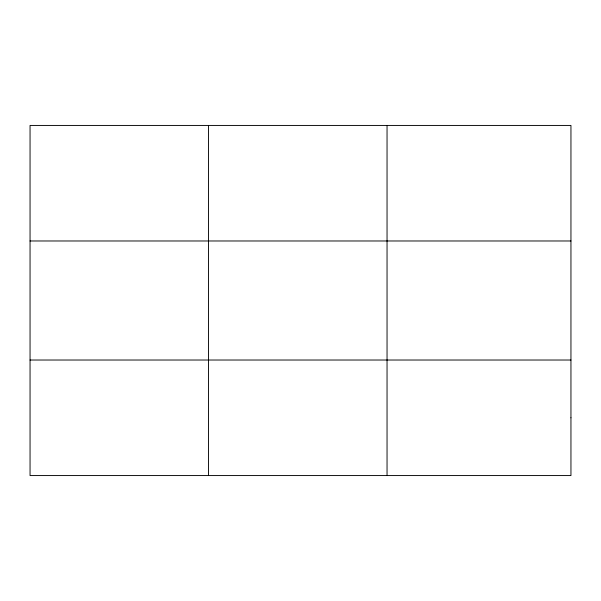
<?xml version="1.0" encoding="UTF-8"?>
<svg xmlns="http://www.w3.org/2000/svg" width="601" height="601" viewBox="0 0 601 601"><rect width="100%" height="100%" fill="white"/><g stroke="black" fill="none" stroke-linecap="round" stroke-linejoin="round"><path stroke-width="0.9" d="M208.547 125.436L208.547 475.564M387.044 125.436L387.044 475.564M30.05 240.978L570.95 240.978M30.05 360.022L570.95 360.022M570.95 417.793L570.95 475.564L30.05 475.564L30.05 125.436L570.95 125.436L570.95 417.793"/></g></svg>
